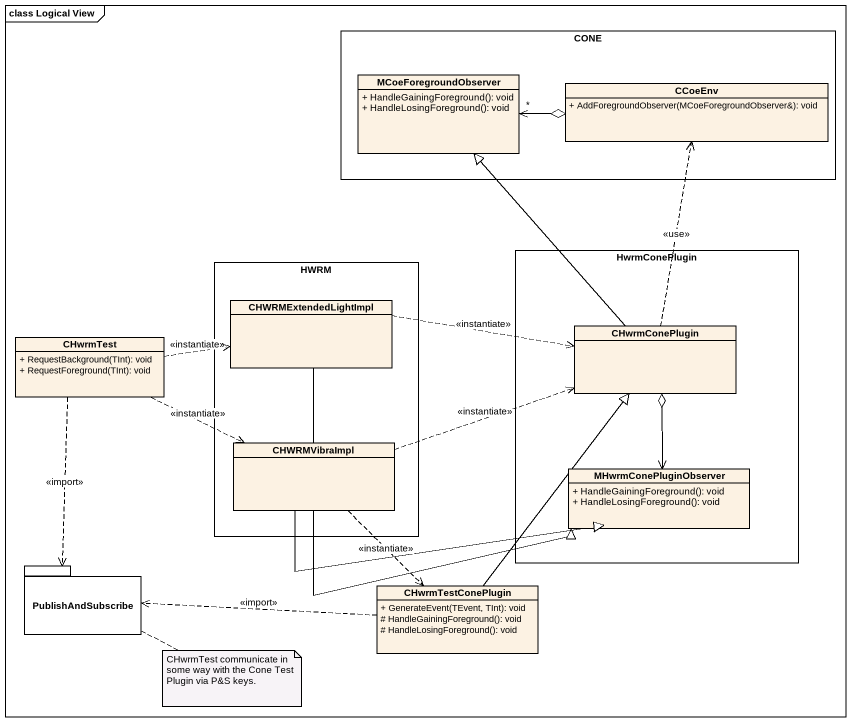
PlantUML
@startuml
mainframe class Logical View
hide circle
hide empty members
skinparam classAttributeIconSize 0
rectangle CONE {
  class MCoeForegroundObserver {
    + HandleGainingForeground(): void
    + HandleLosingForeground(): void
  }
  class CCoeEnv {
    + AddForegroundObserver(MCoeForegroundObserver&): void
  }
}
rectangle HWRM {
  class CHWRMExtendedLightImpl
  class CHWRMVibraImpl
}
rectangle HwrmConePlugin {
  class CHwrmConePlugin
  class MHwrmConePluginObserver {
    + HandleGainingForeground(): void
    + HandleLosingForeground(): void
  }
}
class CHwrmTest {
  + RequestBackground(TInt): void
  + RequestForeground(TInt): void
}
package PublishAndSubscribe {
}
class CHwrmTestConePlugin {
  + GenerateEvent(TEvent, TInt): void
  # HandleGainingForeground(): void
  # HandleLosingForeground(): void
}
CCoeEnv o-left-> "*" MCoeForegroundObserver
CHWRMExtendedLightImpl .right.> CHwrmConePlugin : <<instantiate>>
CHWRMExtendedLightImpl -right-|> MHwrmConePluginObserver
CHwrmTest .right.> CHWRMExtendedLightImpl : <<instantiate>>
CHwrmTest .right.> CHWRMVibraImpl : <<instantiate>>
CHwrmTest ..> PublishAndSubscribe : <<import>>
CHwrmConePlugin -up-|> MCoeForegroundObserver
CHwrmConePlugin .up.> CCoeEnv : <<use>>
CHwrmConePlugin o--> MHwrmConePluginObserver
CHWRMVibraImpl .right.> CHwrmConePlugin : <<instantiate>>
CHWRMVibraImpl -right-|> MHwrmConePluginObserver
CHWRMVibraImpl ..> CHwrmTestConePlugin : <<instantiate>>
CHwrmTestConePlugin -up-|> CHwrmConePlugin
CHwrmTestConePlugin .left.> PublishAndSubscribe : <<import>>
note right of PublishAndSubscribe : CHwrmTest communicate in some way with the Cone Test Plugin via P&S keys.
@enduml
